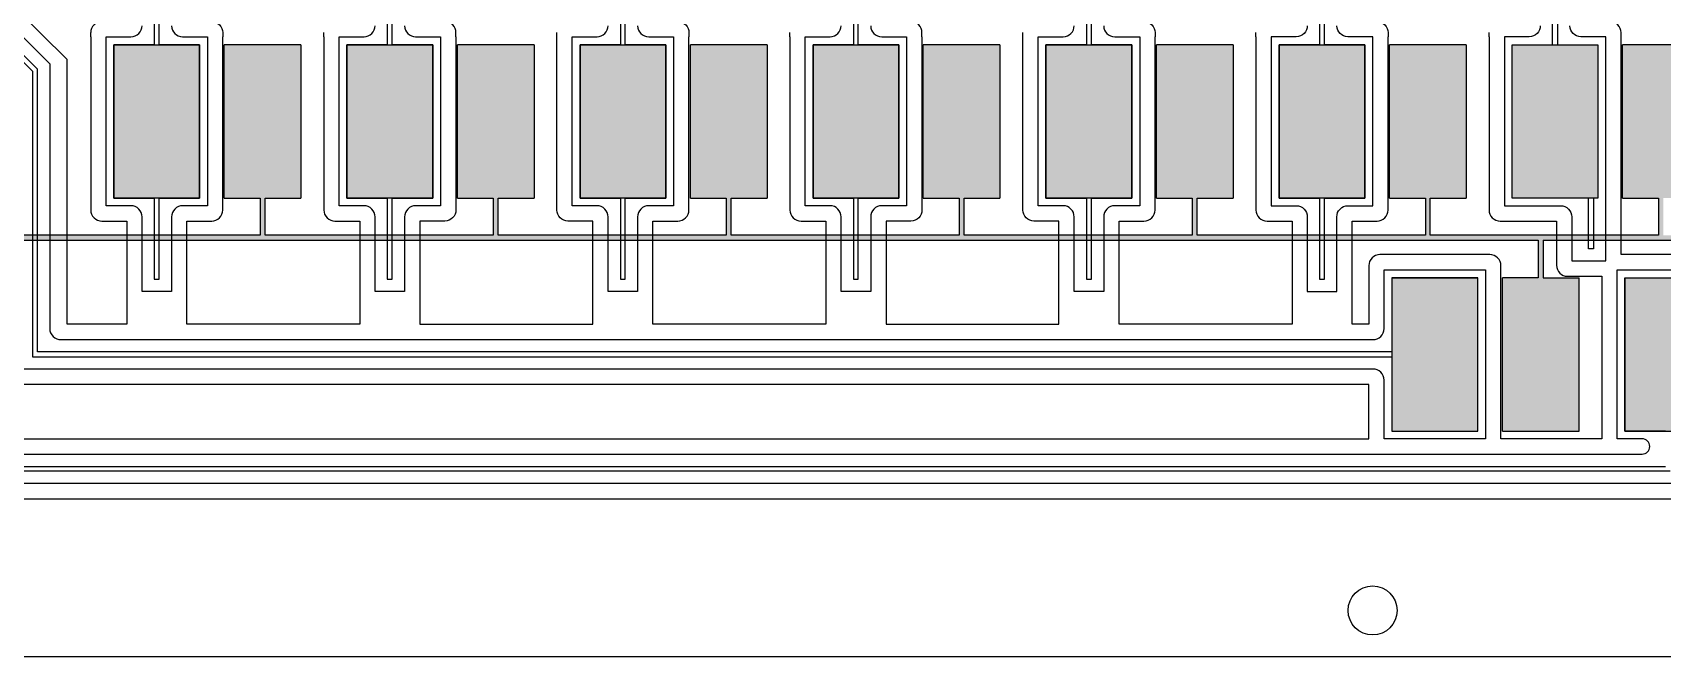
# Model space of a CAD drawing. Header units: inches. Extents: x -7 to 345, y -33 to 109.
# Drawn here: x 60.3 to 193.1, y -33 to 17.9 of the extents above; entities that cross this region are included whole.
import ezdxf

# ---------------------------------------------------------------- set-up
doc = ezdxf.new("R2010")
doc.units = ezdxf.units.IN
doc.header["$MEASUREMENT"] = 0
for name, color, linetype in [('Border', 7, 'Continuous'), ('Column Ground', 50, 'Continuous'), ('Column Pads', 50, 'Continuous'), ('Holes', 10, 'Continuous'), ('Row Pads', 82, 'Continuous')]:
    doc.layers.add(name, color=color, linetype=linetype)

msp = doc.modelspace()

# ---------------------------------------------------------------- hatches: boundary and pattern name
at = {"layer": 'Row Pads'}
h = msp.add_hatch(color=256, dxfattribs=at)
h.dxf.hatch_style = 1
h.paths.add_polyline_path([(82.14, 16.88), (75.89, 16.88), (75.89, 4.38), (78.81, 4.38), (78.81, 1.34), (-4.87, 1.34), (-4.87, 0.94), (50.06, 0.94), (50.06, -2.12), (47.14, -2.12), (47.14, -14.62), (53.39, -14.62), (53.39, -2.12), (50.46, -2.12), (50.46, 0.94), (183.01, 0.94), (183.01, -2.12), (180.09, -2.12), (180.09, -14.62), (186.34, -14.62), (186.34, -2.12), (183.41, -2.12), (183.41, 0.94), (202.01, 0.94), (202.01, -2.12), (199.09, -2.12), (199.09, -14.62), (205.34, -14.62), (205.34, -2.12), (202.41, -2.12), (202.41, 0.94), (221.01, 0.94), (221.01, -2.12), (218.09, -2.12), (218.09, -14.62), (224.34, -14.62), (224.34, -2.12), (221.41, -2.12), (221.41, 0.94), (231.01, 0.94), (231.01, -2.12), (228.09, -2.12), (228.09, -14.62), (234.34, -14.62), (234.34, -2.12), (231.41, -2.12), (231.41, 0.94), (264.31, 0.94), (264.31, -2.12), (261.38, -2.12), (261.38, -14.62), (267.63, -14.62), (267.63, -2.12), (264.71, -2.12), (264.71, 0.94), (342.76, 0.94), (342.76, 98.76), (226.45, 98.76), (226.45, 100.76), (226.05, 100.76), (226.05, 98.36), (342.36, 98.36), (342.36, 1.34), (330.46, 1.34), (330.46, 4.38), (333.39, 4.38), (333.39, 16.88), (327.14, 16.88), (327.14, 4.38), (330.06, 4.38), (330.06, 1.34), (311.46, 1.34), (311.46, 4.38), (314.39, 4.38), (314.39, 16.88), (308.14, 16.88), (308.14, 4.38), (311.06, 4.38), (311.06, 1.34), (250.21, 1.34), (250.21, 4.38), (253.13, 4.38), (253.13, 16.88), (246.89, 16.88), (246.89, 4.38), (249.81, 4.38), (249.81, 1.34), (231.21, 1.34), (231.21, 4.38), (234.14, 4.38), (234.14, 16.88), (227.89, 16.88), (227.89, 4.38), (230.81, 4.38), (230.81, 1.34), (212.21, 1.34), (212.21, 4.38), (215.13, 4.38), (215.13, 16.88), (208.88, 16.88), (208.88, 4.38), (211.81, 4.38), (211.81, 1.34), (193.21, 1.34), (193.21, 4.38), (196.13, 4.38), (196.13, 16.88), (189.88, 16.88), (189.88, 4.38), (192.81, 4.38), (192.81, 1.34), (174.21, 1.34), (174.21, 4.38), (177.13, 4.38), (177.13, 16.88), (170.88, 16.88), (170.88, 4.38), (173.81, 4.38), (173.81, 1.34), (155.21, 1.34), (155.21, 4.38), (158.13, 4.38), (158.13, 16.88), (151.88, 16.88), (151.88, 4.38), (154.81, 4.38), (154.81, 1.34), (136.21, 1.34), (136.21, 4.38), (139.13, 4.38), (139.13, 16.88), (132.88, 16.88), (132.88, 4.38), (135.81, 4.38), (135.81, 1.34), (117.21, 1.34), (117.21, 4.38), (120.14, 4.38), (120.14, 16.88), (113.89, 16.88), (113.89, 4.38), (116.81, 4.38), (116.81, 1.34), (98.21, 1.34), (98.21, 4.38), (101.14, 4.38), (101.14, 16.88), (94.89, 16.88), (94.89, 4.38), (97.81, 4.38), (97.81, 1.34), (79.21, 1.34), (79.21, 4.38), (82.14, 4.38)])
h = msp.add_hatch(color=256, dxfattribs=at)
h.dxf.hatch_style = 1
h.paths.add_polyline_path([(19.64, 73.88), (12.64, 73.88), (12.64, 61.38), (19.64, 61.38)])
h.paths.add_polyline_path([(57.64, 73.88), (50.64, 73.88), (50.64, 61.38), (57.64, 61.38)])
h.paths.add_polyline_path([(76.64, 73.88), (69.64, 73.88), (69.64, 61.38), (76.64, 61.38)])
h.paths.add_polyline_path([(95.64, 73.88), (88.64, 73.88), (88.64, 61.38), (95.64, 61.38)])
h.paths.add_polyline_path([(114.64, 73.88), (107.64, 73.88), (107.64, 61.38), (114.64, 61.38)])
h.paths.add_polyline_path([(133.64, 73.88), (126.64, 73.88), (126.64, 61.38), (133.64, 61.38)])
h.paths.add_polyline_path([(152.64, 73.88), (145.64, 73.88), (145.64, 61.38), (152.64, 61.38)])
h.paths.add_polyline_path([(171.64, 73.88), (164.64, 73.88), (164.64, 61.38), (171.64, 61.38)])
h.paths.add_polyline_path([(183.64, 61.38), (190.64, 61.38), (190.64, 73.88), (183.64, 73.88)])
h.paths.add_polyline_path([(209.64, 73.88), (202.64, 73.88), (202.64, 61.38), (209.64, 61.38)])
h.paths.add_polyline_path([(221.64, 61.38), (228.64, 61.38), (228.64, 73.88), (221.64, 73.88)])
h.paths.add_polyline_path([(247.64, 73.88), (240.64, 73.88), (240.64, 61.38), (247.64, 61.38)])
h.paths.add_polyline_path([(259.64, 61.38), (266.64, 61.38), (266.64, 73.88), (259.64, 73.88)])
h.paths.add_polyline_path([(278.64, 61.38), (285.64, 61.38), (285.64, 73.88), (278.64, 73.88)])
h.paths.add_polyline_path([(299.14, 61.38), (306.14, 61.38), (306.14, 73.88), (299.14, 73.88)])
h.paths.add_polyline_path([(318.14, 61.38), (325.14, 61.38), (325.14, 73.88), (318.14, 73.88)])
h.paths.add_polyline_path([(318.14, 42.38), (325.14, 42.38), (325.14, 54.88), (318.14, 54.88)])
h.paths.add_polyline_path([(299.14, 42.38), (306.14, 42.38), (306.14, 54.88), (299.14, 54.88)])
h.paths.add_polyline_path([(267.89, 54.88), (260.89, 54.88), (260.89, 42.38), (267.89, 42.38)])
h.paths.add_polyline_path([(241.89, 42.38), (248.89, 42.38), (248.89, 54.88), (241.89, 54.88)])
h.paths.add_polyline_path([(229.89, 54.88), (222.89, 54.88), (222.89, 42.38), (229.89, 42.38)])
h.paths.add_polyline_path([(203.89, 42.38), (210.89, 42.38), (210.89, 54.88), (203.89, 54.88)])
h.paths.add_polyline_path([(191.89, 54.88), (184.89, 54.88), (184.89, 42.38), (191.89, 42.38)])
h.paths.add_polyline_path([(165.89, 42.38), (172.89, 42.38), (172.89, 54.88), (165.89, 54.88)])
h.paths.add_polyline_path([(153.89, 54.88), (146.89, 54.88), (146.89, 42.38), (153.89, 42.38)])
h.paths.add_polyline_path([(127.89, 42.38), (134.89, 42.38), (134.89, 54.88), (127.89, 54.88)])
h.paths.add_polyline_path([(108.89, 54.88), (108.89, 42.38), (115.89, 42.38), (115.89, 54.88)])
h.paths.add_polyline_path([(89.89, 42.38), (96.89, 42.38), (96.89, 54.88), (89.89, 54.88)])
h.paths.add_polyline_path([(77.89, 54.88), (70.89, 54.88), (70.89, 42.38), (77.89, 42.38)])
h.paths.add_polyline_path([(51.89, 42.38), (58.89, 42.38), (58.89, 54.88), (51.89, 54.88)])
h.paths.add_polyline_path([(39.89, 54.88), (32.89, 54.88), (32.89, 42.38), (39.89, 42.38)])
h.paths.add_polyline_path([(11.39, 54.88), (4.38, 54.88), (4.38, 42.38), (11.39, 42.38)])
h.paths.add_polyline_path([(4.38, 23.38), (11.39, 23.38), (11.39, 35.88), (4.38, 35.88)])
h.paths.add_polyline_path([(44.89, 23.38), (51.89, 23.38), (51.89, 35.88), (44.89, 35.88)])
h.paths.add_polyline_path([(65.39, 23.38), (72.39, 23.38), (72.39, 35.88), (65.39, 35.88)])
h.paths.add_polyline_path([(84.39, 23.38), (91.39, 23.38), (91.39, 35.88), (84.39, 35.88)])
h.paths.add_polyline_path([(103.39, 23.38), (110.39, 23.38), (110.39, 35.88), (103.39, 35.88)])
h.paths.add_polyline_path([(122.39, 23.38), (129.39, 23.38), (129.39, 35.88), (122.39, 35.88)])
h.paths.add_polyline_path([(148.39, 35.88), (141.39, 35.88), (141.39, 23.38), (148.39, 23.38)])
h.paths.add_polyline_path([(167.39, 35.88), (160.39, 35.88), (160.39, 23.38), (167.39, 23.38)])
h.paths.add_polyline_path([(179.39, 23.38), (186.39, 23.38), (186.39, 35.88), (179.39, 35.88)])
h.paths.add_polyline_path([(198.39, 23.38), (205.39, 23.38), (205.39, 35.88), (198.39, 35.88)])
h.paths.add_polyline_path([(217.39, 23.38), (224.39, 23.38), (224.39, 35.88), (217.39, 35.88)])
h.paths.add_polyline_path([(243.39, 35.88), (236.39, 35.88), (236.39, 23.38), (243.39, 23.38)])
h.paths.add_polyline_path([(262.39, 35.88), (255.39, 35.88), (255.39, 23.38), (262.39, 23.38)])
h.paths.add_polyline_path([(281.39, 35.88), (274.39, 35.88), (274.39, 23.38), (281.39, 23.38)])
h.paths.add_polyline_path([(299.14, 23.38), (306.14, 23.38), (306.14, 35.88), (299.14, 35.88)])
h.paths.add_polyline_path([(318.14, 23.38), (325.14, 23.38), (325.14, 35.88), (318.14, 35.88)])
h.paths.add_polyline_path([(318.14, 4.38), (325.14, 4.38), (325.14, 16.88), (318.14, 16.88)])
h.paths.add_polyline_path([(306.14, 16.88), (299.14, 16.88), (299.14, 4.38), (306.14, 4.38)])
h.paths.add_polyline_path([(269.64, -14.62), (276.63, -14.62), (276.63, -2.12), (269.64, -2.12)])
h.paths.add_polyline_path([(276.63, 16.88), (269.64, 16.88), (269.64, 4.38), (276.63, 4.38)])
h.paths.add_polyline_path([(237.88, 4.38), (244.89, 4.38), (244.89, 16.88), (237.88, 16.88)])
h.paths.add_polyline_path([(243.34, -2.12), (236.34, -2.12), (236.34, -14.62), (243.34, -14.62)])
h.paths.add_polyline_path([(216.08, -2.12), (209.08, -2.12), (209.08, -14.62), (216.08, -14.62)])
h.paths.add_polyline_path([(225.89, 16.88), (218.88, 16.88), (218.88, 4.38), (225.89, 4.38)])
h.paths.add_polyline_path([(199.88, 4.38), (206.88, 4.38), (206.88, 16.88), (199.88, 16.88)])
h.paths.add_polyline_path([(197.08, -14.62), (197.08, -2.12), (190.08, -2.12), (190.08, -14.62)])
h.paths.add_polyline_path([(178.08, -2.12), (171.08, -2.12), (171.08, -14.62), (178.08, -14.62)])
h.paths.add_polyline_path([(187.88, 4.38), (187.88, 16.88), (180.88, 16.88), (180.88, 4.38)])
h.paths.add_polyline_path([(161.88, 4.38), (168.88, 4.38), (168.88, 16.88), (161.88, 16.88)])
h.paths.add_polyline_path([(142.88, 4.38), (149.88, 4.38), (149.88, 16.88), (142.88, 16.88)])
h.paths.add_polyline_path([(123.89, 4.38), (130.88, 4.38), (130.88, 16.88), (123.89, 16.88)])
h.paths.add_polyline_path([(111.89, 16.88), (104.89, 16.88), (104.89, 4.38), (111.89, 4.38)])
h.paths.add_polyline_path([(85.89, 4.38), (92.89, 4.38), (92.89, 16.88), (85.89, 16.88)])
h.paths.add_polyline_path([(73.88, 16.88), (66.89, 16.88), (66.89, 4.38), (73.88, 4.38)])
h.paths.add_polyline_path([(38.14, -2.12), (38.14, -14.62), (45.14, -14.62), (45.14, -2.12)])
h.paths.add_polyline_path([(45.14, 16.88), (38.14, 16.88), (38.14, 4.38), (45.14, 4.38)])
h.paths.add_polyline_path([(4.38, 4.38), (11.39, 4.38), (11.39, 16.88), (4.38, 16.88)])

# ---------------------------------------------------------------- linework, layer by layer
at = {"layer": 'Border'}
msp.add_line((-0.99, -32.99), (338.76, -32.99), dxfattribs=at)
at = {"layer": 'Column Ground'}
for points in [[(56.59, 83.36), (70.69, 83.36), (70.69, 75.77), (68.66, 75.77, 0.414214), (67.75, 74.86), (67.75, 60.4, 0.414214), (68.66, 59.5), (71.94, 59.5), (71.94, 56.77), (69.91, 56.77, 0.414214), (69, 55.86), (69, 37.77), (64.41, 37.77, 0.414214), (63.5, 36.87), (63.5, 22.41, 0.414214), (64.41, 21.5), (67.93, 21.5), (67.93, 18.77), (65.91, 18.77, 0.414214), (65, 17.86)], [(47.02, -1.48), (47.02, -15.25), (169.2, -15.25), (169.2, -10.81), (58.92, -10.81, -0.414214), (58.01, -9.91), (58.01, 13.84), (57.86, 13.99), (50.35, 21.5), (43.91, 21.5, -0.414214), (43, 22.41), (43, 36.87, -0.414214), (43.91, 37.77), (46.89, 37.77), (50, 40.88), (50, 55.86, -0.414214), (50.91, 56.77), (52.94, 56.77), (52.94, 59.5), (49.66, 59.5, -0.414214), (48.75, 60.4), (48.75, 60.75)], [(194.78, -18.9), (6.68, -18.9), (6.68, 2.84, 0.414214), (5.78, 3.75), (3.75, 3.75), (3.75, 17.52), (5.78, 17.52, 0.414213), (6.68, 18.42), (6.68, 21.84, 0.414214), (5.78, 22.75), (3.75, 22.75), (3.75, 36.52), (5.78, 36.52, 0.414415), (6.68, 37.43), (6.68, 40.84)], [(52.52, 24.45), (61.66, 15.31), (61.66, -6.26, 0.414214), (62.57, -7.16), (169.54, -7.16, 0.414214), (170.45, -6.26), (170.45, -1.48), (178.72, -1.48), (178.72, -15.25), (170.45, -15.25), (170.45, -10.47, 0.414214), (169.54, -9.56), (59.26, -9.56)], [(65, 17.52), (65, 3.4, 0.414214), (65.91, 2.5), (67.93, 2.5), (67.93, -5.91), (63.07, -5.91), (63.07, 15.67), (60.96, 17.77), (53.77, 24.96)], [(73.37, 21.5), (72.83, 21.5), (72.83, 18.77), (74.86, 18.77, -0.414632), (75.77, 17.86), (75.77, 17.52)], [(94.77, 17.52), (94.77, 17.86, 0.414632), (93.87, 18.77), (91.84, 18.77), (91.84, 21.5), (92.37, 21.5)], [(111.37, 21.5), (110.84, 21.5), (110.84, 18.77), (112.86, 18.77, -0.414632), (113.77, 17.86), (113.77, 17.52)], [(132.77, 17.52), (132.77, 17.86, 0.414632), (131.87, 18.77), (129.84, 18.77), (129.84, 21.5), (130.37, 21.5)], [(149.37, 21.5), (148.84, 21.5), (148.84, 18.77), (150.87, 18.77, -0.414632), (151.77, 17.86), (151.77, 17.52)], [(168.37, 21.5), (167.84, 21.5), (167.84, 18.77), (169.87, 18.77, -0.414632), (170.77, 17.86), (170.77, 17.52)], [(198, 17.52), (198, 3.4, 0.41446), (198.91, 2.5), (203.5, 2.5), (203.5, -1.1, 0.413654), (204.4, -2), (207.2, -2), (207.2, -15.25), (198.97, -15.25), (198.97, -1.48), (198.97, -1.14, 0.414632), (198.06, -0.23), (189.77, -0.23), (189.77, 17.86, 0.414632), (188.87, 18.77), (186.84, 18.77), (186.84, 21.5), (187.37, 21.5)], [(2.5, 17.52), (2.5, 3.4, 0.414214), (3.4, 2.5), (5.44, 2.5), (5.44, -19.25, 0.414214), (6.34, -20.15), (195.13, -20.15, 0.414214)], [(71.59, 18.42, 0.414135), (72.49, 17.52), (74.52, 17.52), (74.52, 3.75), (72.49, 3.75, 0.414214), (71.59, 2.84), (71.59, -3.24), (69.18, -3.24), (69.18, 2.84, 0.414214), (68.28, 3.75), (66.25, 3.75), (66.25, 17.52), (68.28, 17.52, 0.414415), (69.18, 18.43)], [(84, 17.52), (84, 3.4, 0.414214), (84.91, 2.5), (86.94, 2.5), (86.94, -5.91), (72.83, -5.91), (72.83, 2.5), (74.86, 2.5, 0.414214), (75.77, 3.4), (75.77, 17.52)], [(90.59, 18.42, 0.414135), (91.49, 17.52), (93.52, 17.52), (93.52, 3.75), (91.49, 3.75, 0.414214), (90.59, 2.84), (90.59, -3.24), (88.18, -3.24), (88.18, 2.84, 0.414214), (87.28, 3.75), (85.25, 3.75), (85.25, 17.52), (87.28, 17.52, 0.414415), (88.18, 18.43)], [(94.77, 17.52), (94.77, 3.4, -0.414214), (93.87, 2.5), (91.84, 2.5), (91.84, -5.91), (105.94, -5.91), (105.94, 2.5), (103.91, 2.5, -0.414214), (103, 3.4), (103, 17.52)], [(109.58, 18.42, 0.414135), (110.49, 17.52), (112.52, 17.52), (112.52, 3.75), (110.49, 3.75, 0.414214), (109.58, 2.84), (109.58, -3.24), (107.18, -3.24), (107.18, 2.84, 0.414214), (106.28, 3.75), (104.25, 3.75), (104.25, 17.52), (106.28, 17.52, 0.414415), (107.18, 18.43)], [(122, 17.52), (122, 3.4, 0.414214), (122.91, 2.5), (124.94, 2.5), (124.94, -5.91), (110.84, -5.91), (110.84, 2.5), (112.86, 2.5, 0.414214), (113.77, 3.4), (113.77, 17.52)], [(128.59, 18.42, 0.414135), (129.49, 17.52), (131.52, 17.52), (131.52, 3.75), (129.49, 3.75, 0.414214), (128.59, 2.84), (128.59, -3.24), (126.18, -3.24), (126.18, 2.84, 0.414214), (125.28, 3.75), (123.25, 3.75), (123.25, 17.52), (125.28, 17.52, 0.414415), (126.18, 18.43)], [(132.77, 17.52), (132.77, 3.4, -0.414214), (131.87, 2.5), (129.84, 2.5), (129.84, -5.91), (143.94, -5.91), (143.94, 2.5), (141.9, 2.5, -0.414214), (141, 3.4), (141, 17.52)], [(147.59, 18.42, 0.414135), (148.49, 17.52), (150.52, 17.52), (150.52, 3.75), (148.49, 3.75, 0.414214), (147.59, 2.84), (147.59, -3.24), (145.18, -3.24), (145.18, 2.84, 0.414214), (144.28, 3.75), (142.25, 3.75), (142.25, 17.52), (144.28, 17.52, 0.414415), (145.18, 18.43)], [(160, 17.52), (160, 3.4, 0.414214), (160.91, 2.5), (162.94, 2.5), (162.94, -5.91), (148.84, -5.91), (148.84, 2.5), (150.87, 2.5, 0.414214), (151.77, 3.4), (151.77, 17.52)], [(164.18, 18.43, -0.414415), (163.28, 17.52), (161.25, 17.52), (161.25, 3.75), (163.28, 3.75, -0.414214), (164.18, 2.84), (164.18, -3.24), (166.59, -3.24), (166.59, 2.84, -0.414214), (167.49, 3.75), (169.52, 3.75), (169.52, 17.52), (167.49, 17.52, -0.414135), (166.59, 18.42)], [(179, 17.52), (179, 3.4, 0.41446), (179.91, 2.5), (184.5, 2.5), (184.5, -1.1, 0.413654), (185.4, -2), (188.2, -2), (188.2, -15.25), (179.97, -15.25), (179.97, -1.48), (179.97, -1.14, 0.414632), (179.06, -0.23), (170.1, -0.23, 0.414214), (169.2, -1.13), (169.2, -5.91), (167.84, -5.91), (167.84, 2.5), (169.87, 2.5, 0.414214), (170.77, 3.4), (170.77, 17.52)], [(183.18, 18.43, -0.414415), (182.28, 17.52), (180.25, 17.52), (180.25, 3.75), (184.84, 3.75, -0.414214), (185.75, 2.84), (185.75, -0.75), (188.52, -0.75), (188.52, 17.52), (186.49, 17.52, -0.414135), (185.59, 18.42)], [(9.99, -16.5), (191.48, -16.5, 1), (191.48, -15.25), (189.45, -15.25), (189.45, -1.48), (197.72, -1.48)]]:
    msp.add_lwpolyline(points, format="xyb", dxfattribs=at)
for points in [[(65, 17.52), (65, 17.86)], [(84, 17.52), (84, 17.86)], [(103, 17.52), (103, 17.86)], [(122, 17.52), (122, 17.86)], [(141, 17.52), (141, 17.86)], [(160, 17.52), (160, 17.86)], [(179, 17.52), (179, 17.86)]]:
    msp.add_lwpolyline(points, dxfattribs=at)
at = {"layer": 'Column Pads'}
for points in [[(51.6, 23.38), (60.26, 14.73), (60.26, -8.56), (171.08, -8.56), (171.08, -14.62), (178.08, -14.62), (178.08, -2.12), (171.08, -2.12), (171.08, -8.16), (60.66, -8.16), (60.66, 14.89), (58.71, 16.84)], [(70.18, 23.38), (70.18, 16.88), (66.89, 16.88), (66.89, 4.38), (70.18, 4.38), (70.18, -2.24), (70.58, -2.24), (70.58, 4.38), (73.88, 4.38), (73.88, 16.88), (70.58, 16.88), (70.58, 23.38)], [(89.18, 23.38), (89.18, 16.88), (85.89, 16.88), (85.89, 4.38), (89.18, 4.38), (89.18, -2.24), (89.58, -2.24), (89.58, 4.38), (92.89, 4.38), (92.89, 16.88), (89.58, 16.88), (89.58, 23.38)], [(108.18, 23.38), (108.18, 16.88), (104.89, 16.88), (104.89, 4.38), (108.18, 4.38), (108.18, -2.24), (108.58, -2.24), (108.58, 4.38), (111.89, 4.38), (111.89, 16.88), (108.58, 16.88), (108.58, 23.38)], [(127.18, 23.38), (127.18, 16.88), (123.89, 16.88), (123.89, 4.38), (127.18, 4.38), (127.18, -2.24), (127.58, -2.24), (127.58, 4.38), (130.88, 4.38), (130.88, 16.88), (127.58, 16.88), (127.58, 23.38)], [(146.18, 23.38), (146.18, 16.88), (142.88, 16.88), (142.88, 4.38), (146.18, 4.38), (146.18, -2.24), (146.58, -2.24), (146.58, 4.38), (149.88, 4.38), (149.88, 16.88), (146.58, 16.88), (146.58, 23.38)], [(165.18, 23.38), (165.18, 16.88), (161.88, 16.88), (161.88, 4.38), (165.18, 4.38), (165.18, -2.24), (165.58, -2.24), (165.58, 4.38), (168.88, 4.38), (168.88, 16.88), (165.58, 16.88), (165.58, 23.38)], [(184.58, 23.38), (184.58, 16.88), (187.88, 16.88), (187.88, 4.38), (187.52, 4.38), (187.52, 0.25), (187.12, 0.25), (187.12, 4.38), (180.88, 4.38), (180.88, 16.88), (184.18, 16.88), (184.18, 23.38)], [(193.38, -14.62), (190.08, -14.62), (190.08, -2.12), (197.08, -2.12)], [(193.78, -17.9), (7.69, -17.9)], [(8.09, -17.5), (193.38, -17.5)]]:
    msp.add_lwpolyline(points, dxfattribs=at)
at = {"layer": 'Holes'}
msp.add_circle((169.51, -29.24), 2, dxfattribs=at)
at = {"layer": 'Row Pads'}
for p, q in [((66.89, 4.38), (66.89, 16.88)), ((66.89, 16.88), (73.88, 16.88)), ((73.88, 16.88), (73.88, 4.38)), ((82.14, 16.88), (75.89, 16.88)), ((75.89, 4.38), (75.89, 16.88)), ((82.14, 16.88), (82.14, 4.38)), ((85.89, 4.38), (85.89, 16.88)), ((85.89, 16.88), (92.89, 16.88)), ((92.89, 16.88), (92.89, 4.38)), ((101.14, 16.88), (94.89, 16.88)), ((94.89, 4.38), (94.89, 16.88)), ((101.14, 16.88), (101.14, 4.38)), ((104.89, 4.38), (104.89, 16.88)), ((104.89, 16.88), (111.89, 16.88)), ((111.89, 16.88), (111.89, 4.38)), ((120.14, 16.88), (113.89, 16.88)), ((113.89, 4.38), (113.89, 16.88)), ((120.14, 16.88), (120.14, 4.38)), ((123.89, 4.38), (123.89, 16.88)), ((123.89, 16.88), (130.88, 16.88)), ((130.88, 16.88), (130.88, 4.38)), ((139.13, 16.88), (132.88, 16.88)), ((132.88, 4.38), (132.88, 16.88)), ((139.13, 16.88), (139.13, 4.38)), ((142.88, 4.38), (142.88, 16.88)), ((142.88, 16.88), (149.88, 16.88)), ((149.88, 16.88), (149.88, 4.38)), ((158.13, 16.88), (151.88, 16.88)), ((151.88, 4.38), (151.88, 16.88)), ((158.13, 16.88), (158.13, 4.38)), ((161.88, 4.38), (161.88, 16.88)), ((161.88, 16.88), (168.88, 16.88)), ((168.88, 16.88), (168.88, 4.38)), ((177.13, 16.88), (170.88, 16.88)), ((170.88, 4.38), (170.88, 16.88)), ((177.13, 16.88), (177.13, 4.38)), ((180.88, 4.38), (180.88, 16.88)), ((180.88, 16.88), (187.88, 16.88)), ((187.88, 16.88), (187.88, 4.38)), ((196.13, 16.88), (189.88, 16.88)), ((189.88, 4.38), (189.88, 16.88)), ((73.88, 4.38), (66.89, 4.38)), ((75.89, 4.38), (78.81, 4.38)), ((78.81, 4.38), (78.81, 1.34)), ((79.21, 1.34), (79.21, 4.38)), ((79.21, 4.38), (82.14, 4.38)), ((92.89, 4.38), (85.89, 4.38)), ((94.89, 4.38), (97.81, 4.38)), ((97.81, 4.38), (97.81, 1.34)), ((98.21, 1.34), (98.21, 4.38)), ((98.21, 4.38), (101.14, 4.38)), ((111.89, 4.38), (104.89, 4.38)), ((113.89, 4.38), (116.81, 4.38)), ((116.81, 4.38), (116.81, 1.34)), ((117.21, 1.34), (117.21, 4.38)), ((117.21, 4.38), (120.14, 4.38)), ((130.88, 4.38), (123.89, 4.38)), ((132.88, 4.38), (135.81, 4.38)), ((135.81, 4.38), (135.81, 1.34)), ((136.21, 1.34), (136.21, 4.38)), ((136.21, 4.38), (139.13, 4.38)), ((149.88, 4.38), (142.88, 4.38)), ((151.88, 4.38), (154.81, 4.38)), ((154.81, 4.38), (154.81, 1.34)), ((155.21, 1.34), (155.21, 4.38)), ((155.21, 4.38), (158.13, 4.38)), ((168.88, 4.38), (161.88, 4.38)), ((170.88, 4.38), (173.81, 4.38)), ((173.81, 4.38), (173.81, 1.34)), ((174.21, 1.34), (174.21, 4.38)), ((174.21, 4.38), (177.13, 4.38)), ((187.88, 4.38), (180.88, 4.38)), ((189.88, 4.38), (192.81, 4.38)), ((192.81, 4.38), (192.81, 1.34)), ((78.81, 1.34), (-4.87, 1.34)), ((97.81, 1.34), (79.21, 1.34)), ((116.81, 1.34), (98.21, 1.34)), ((135.81, 1.34), (117.21, 1.34)), ((154.81, 1.34), (136.21, 1.34)), ((173.81, 1.34), (155.21, 1.34)), ((192.81, 1.34), (174.21, 1.34)), ((50.46, 0.94), (183.01, 0.94)), ((183.01, 0.94), (183.01, -2.12)), ((183.41, 0.94), (183.41, -2.12)), ((183.41, 0.94), (202.01, 0.94)), ((171.08, -2.12), (171.08, -14.62)), ((171.08, -2.12), (178.08, -2.12)), ((178.08, -14.62), (178.08, -2.12)), ((180.09, -14.62), (180.09, -2.12)), ((183.01, -2.12), (180.09, -2.12)), ((183.41, -2.12), (186.34, -2.12)), ((186.34, -14.62), (186.34, -2.12)), ((190.08, -2.12), (190.08, -14.62)), ((190.08, -2.12), (197.08, -2.12)), ((171.08, -14.62), (178.08, -14.62)), ((180.09, -14.62), (186.34, -14.62)), ((190.08, -14.62), (197.08, -14.62))]:
    msp.add_line(p, q, dxfattribs=at)

doc.saveas('drawing.dxf')
